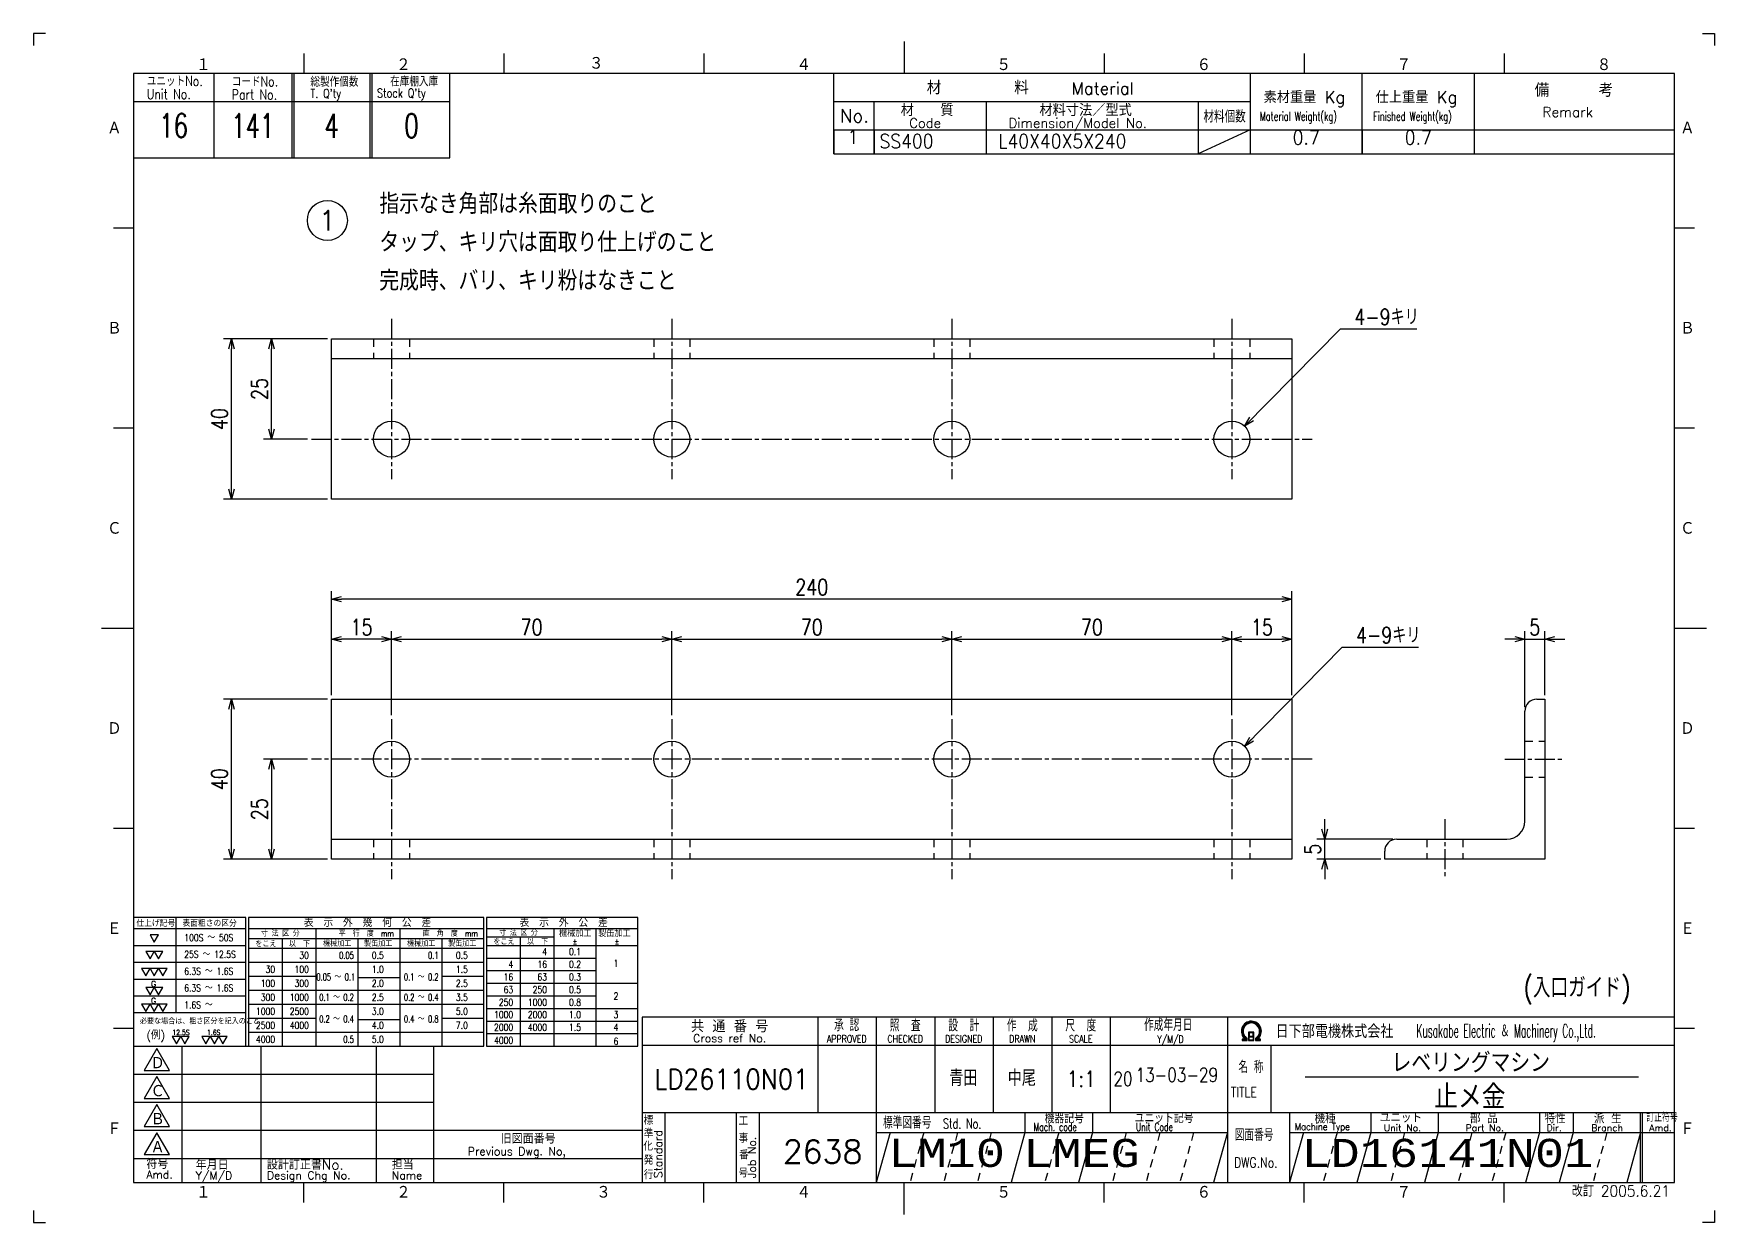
# Model space of a CAD drawing. Extents: x 0 to 420, y 0 to 297.
import ezdxf
from ezdxf.enums import TextEntityAlignment as Align

# ---------------------------------------------------------------- set-up
doc = ezdxf.new("R2010")
doc.units = 0
for name, pattern in [('GEN3A', [3.5, 2, -1.5]), ('GEN7A', [7.5, 5, -0.75, 1, -0.75]), ('HIDDEN2', [3.5, 2, -1.5])]:
    doc.linetypes.add(name, pattern=pattern)
doc.layers.get('0').update_dxf_attribs({"linetype": 'CONTINUOUS'})
doc.layers.get('DEFPOINTS').update_dxf_attribs({"linetype": 'CONTINUOUS'})
for name, color, linetype in [('2', 5, 'CONTINUOUS'), ('4', 3, 'CONTINUOUS'), ('5', 3, 'CONTINUOUS'), ('6', 52, 'CONTINUOUS'), ('7A', 4, 'GEN7A'), ('9', 3, 'HIDDEN2'), ('RAHM2', 1, 'CONTINUOUS'), ('RAHM3', 52, 'CONTINUOUS')]:
    doc.layers.add(name, color=color, linetype=linetype)
doc.styles.add('DIMENSION', font='monotxt.shx', dxfattribs={"bigfont": 'bigfont.shx'})
doc.styles.get("Standard").update_dxf_attribs({"font": 'romans.shx', "width": 0.8, "bigfont": 'extfont.shx'})
doc.dimstyles.new('GEN-ISO', dxfattribs={"dimtxt": 4, "dimasz": 2.5, "dimexe": 2, "dimexo": 1, "dimgap": 1, "dimtad": 3, "dimdec": 3, "dimrnd": 0.001, "dimdsep": 46, "dimtxsty": 'Standard', "dimblk": 'OPEN30', "dimcen": 0, "dimclrt": 52, "dimadec": 0, "dimazin": 0, "dimtp": 0.1, "dimtm": 0.1, "dimtfac": 0.6, "dimtdec": 3, "dimtmove": 0, "dimatfit": 3, "dimldrblk": 'OPEN30', "dimfxl": 1, "dimarcsym": 0})

# ---------------------------------------------------------------- blocks, each defined once
blk = doc.blocks.new('1A3ﾌﾞﾋﾝ')
at = {"layer": 'RAHM2', "color": 5, "linetype": 'Continuous'}
for p, q in [((3, 297), (0, 297)), ((0, 297), (0, 294)), ((217.5, 295), (217.5, 287)), ((417, 297), (420, 297)), ((420, 297), (420, 294)), ((67.5, 292), (67.5, 287)), ((117.5, 292), (117.5, 287)), ((167.5, 292), (167.5, 287)), ((267.5, 292), (267.5, 287)), ((317.5, 292), (317.5, 287)), ((367.5, 292), (367.5, 287)), ((410, 287), (25, 287)), ((25, 287), (25, 10)), ((104, 266), (104, 287)), ((410, 10), (410, 287)), ((25, 266), (64.5, 266)), ((64.5, 266), (104, 266)), ((20, 248.5), (25, 248.5)), ((410, 248.5), (415, 248.5)), ((20, 198.5), (25, 198.5)), ((410, 198.5), (415, 198.5)), ((17, 148.5), (25, 148.5)), ((410, 148.5), (418, 148.5)), ((20, 98.5), (25, 98.5)), ((410, 98.5), (415, 98.5)), ((20, 48.5), (25, 48.5)), ((410, 48.5), (415, 48.5)), ((25, 10), (410, 10)), ((67.5, 5), (67.5, 10)), ((117.5, 5), (117.5, 10)), ((217.5, 2), (217.5, 10)), ((267.5, 5), (267.5, 10)), ((317.5, 5), (317.5, 10)), ((367.5, 5), (367.5, 10)), ((0, 3), (0, 0)), ((0, 0), (3, 0)), ((420, 0), (417, 0)), ((420, 3), (420, 0))]:
    blk.add_line(p, q, dxfattribs=at)
at = {"layer": 'RAHM2', "color": 7, "linetype": 'Continuous'}
for p, q in [((45, 287), (45, 266)), ((64.5, 287), (64.5, 266)), ((65, 287), (65, 266)), ((84, 287), (84, 266)), ((84.5, 287), (84.5, 266)), ((200, 267), (200, 287)), ((304, 287), (304, 267)), ((332, 267), (332, 287)), ((360, 287), (360, 267)), ((25, 280), (64.5, 280)), ((64.5, 280), (104, 280)), ((200, 280), (304, 280)), ((210, 267), (210, 280)), ((238, 280), (238, 267)), ((291, 280), (291, 267)), ((200, 273), (410, 273)), ((304, 273), (291, 267)), ((200, 267), (410, 267)), ((195.93, 51.26), (195.93, 27.42)), ((210.55, 51.26), (210.55, 10)), ((225.18, 51.26), (225.18, 27.42)), ((239.8, 51.26), (239.8, 27.42)), ((254.43, 51.26), (254.43, 27.42)), ((269.05, 51.26), (269.05, 27.42)), ((298.3, 51.26), (298.3, 10)), ((25, 44), (100, 44)), ((37, 44), (37, 10)), ((56.8, 44), (56.8, 10)), ((85.6, 44), (85.6, 10)), ((100, 10), (100, 44)), ((152.05, 44.26), (410, 44.26)), ((269.05, 44.26), (269.05, 27.42)), ((298.3, 44.26), (298.3, 44.26)), ((309.17, 44.26), (309.17, 27.42)), ((25, 37), (100, 37)), ((25, 30), (100, 30)), ((152.05, 27.42), (410, 27.42)), ((157.77, 27.42), (157.77, 10)), ((175.59, 27.42), (175.59, 10)), ((181.3, 27.42), (181.3, 10)), ((247.73, 27.42), (247.73, 22.42)), ((264.59, 27.42), (264.59, 22.42)), ((313.83, 27.42), (313.83, 10)), ((334.15, 27.42), (334.15, 22.42)), ((351, 27.42), (351, 22.42)), ((376.29, 27.42), (376.29, 22.42)), ((384.72, 27.42), (384.72, 22.42)), ((401.57, 10), (401.57, 27.42)), ((402.07, 10), (402.07, 27.42)), ((25, 23), (100, 23)), ((100, 23), (152.05, 23)), ((210.55, 22.42), (298.3, 22.42)), ((313.83, 22.42), (410, 22.42)), ((25, 16), (100, 16)), ((100, 16), (152.05, 16)), ((167.5, 5), (167.5, 10))]:
    blk.add_line(p, q, dxfattribs=at)
at = {"layer": 'RAHM2', "color": 3, "linetype": 'Continuous'}
for p, q in [((317.73, 36.35), (401.03, 36.35)), ((214.02, 22.42), (210.55, 10)), ((247.73, 22.42), (244.26, 10)), ((264.59, 22.42), (261.12, 10)), ((298.3, 22.42), (294.83, 10)), ((334.15, 22.42), (330.68, 10)), ((351, 22.42), (347.54, 10)), ((376.29, 22.42), (372.82, 10)), ((384.72, 22.42), (381.25, 10))]:
    blk.add_line(p, q, dxfattribs=at)
at = {"layer": 'RAHM2', "color": 3, "linetype": 'GEN3A'}
for p, q in [((222.44, 22.42), (218.98, 10)), ((230.87, 22.42), (227.41, 10)), ((239.3, 22.42), (235.84, 10)), ((256.16, 22.42), (252.69, 10)), ((273.01, 22.42), (269.55, 10)), ((281.44, 22.42), (277.98, 10)), ((289.87, 22.42), (286.41, 10)), ((325.72, 22.42), (322.25, 10)), ((342.57, 22.42), (339.11, 10)), ((359.43, 22.42), (355.97, 10)), ((367.86, 22.42), (364.39, 10)), ((393.14, 22.42), (389.68, 10))]:
    blk.add_line(p, q, dxfattribs=at)
at = {"layer": 'RAHM2', "color": 5, "linetype": 'Continuous'}
blk.add_lwpolyline([(410, 51.26), (152.05, 51.26), (152.05, 10)], dxfattribs=at)
at = {"layer": 'RAHM2', "color": 7, "linetype": 'Continuous'}
for points in [[(303.62, 47.51), (303.62, 45.4), (304.92, 45.4), (304.92, 47.51), (303.62, 47.51)], [(303.77, 47.36), (303.77, 46.53), (304.77, 46.53), (304.77, 47.36), (303.77, 47.36)], [(304.77, 46.38), (304.77, 45.55), (303.77, 45.55), (303.77, 46.38), (304.77, 46.38)], [(302.02, 45.4), (303.22, 45.4), (303.22, 46.01)], [(302.02, 45.58), (302.97, 45.58), (302.97, 45.91)], [(302.72, 45.82), (302.72, 45.75), (302.02, 45.75), (302.02, 45.4)], [(305.32, 45.98), (305.32, 45.4), (306.58, 45.4), (306.58, 45.75), (305.85, 45.75), (305.85, 45.8)], [(305.57, 45.87), (305.57, 45.58), (306.58, 45.58)]]:
    blk.add_lwpolyline(points, dxfattribs=at)
for points in [[(30.79, 43.41), (27.65, 37.97), (33.92, 37.97)], [(30.79, 36.41), (27.65, 30.97), (33.92, 30.97)], [(30.79, 29.41), (27.65, 23.97), (33.92, 23.97)], [(30.79, 22.41), (27.65, 16.97), (33.92, 16.97)]]:
    blk.add_lwpolyline(points, close=True, dxfattribs=at)
at = {"layer": 'RAHM2', "color": 3, "linetype": 'Continuous'}
for points in [[(317.29, 22.42), (313.83, 10)], [(401.57, 22.42), (401.57, 22.42), (398.11, 10)]]:
    blk.add_lwpolyline(points, dxfattribs=at)
at = {"layer": 'RAHM2', "color": 7, "linetype": 'Continuous'}
for radius, start, end in [(2.5, 308.2706, 230.8952), (2.28, 303.9949, 234.4013), (2.06, 299.8294, 238.4756)]:
    blk.add_arc((304.3, 47.76), radius, start, end, dxfattribs=at)
at = {"layer": '4', "width": 0.9}
blk.add_text('改訂 2005.6.21', height=2.8, dxfattribs=at).set_placement((408.91, 6.44), align=Align.RIGHT)
at = {"layer": 'RAHM2', "color": 5, "linetype": 'Continuous'}
for s, p in [('１', (40.6, 287.58)), ('２', (90.6, 287.58)), ('４', (190.6, 287.58)), ('５', (240.6, 287.58)), ('６', (290.6, 287.58)), ('７', (340.6, 287.58)), ('８', (390.6, 287.58)), ('Ａ', (18.36, 271.74)), ('Ａ', (411.44, 271.74)), ('Ｂ', (18.36, 221.74)), ('Ｂ', (411.44, 221.74)), ('Ｃ', (18.36, 171.74)), ('Ｃ', (411.44, 171.74)), ('Ｄ', (18.36, 121.74)), ('Ｄ', (411.44, 121.74)), ('Ｅ', (18.36, 71.74)), ('Ｅ', (411.44, 71.74)), ('Ｆ', (18.36, 21.74)), ('Ｆ', (411.44, 21.74)), ('１', (40.6, 5.87)), ('２', (90.6, 5.87)), ('３', (140.6, 5.87)), ('４', (190.6, 5.87)), ('５', (240.6, 5.87)), ('６', (290.6, 5.87)), ('７', (340.6, 5.87))]:
    blk.add_text(s, height=3.31, dxfattribs=at).set_placement(p)
blk.add_text('３', height=3.31, dxfattribs=at).set_placement((140.6, 289.58), align=Align.MIDDLE)
at = {"layer": 'RAHM2', "color": 7, "linetype": 'Continuous'}
for s, height, width, p in [('ユニットNo.', 2.5, 0.8, (28.29, 283.92)), ('コードNo.', 2.5, 0.8, (49.52, 283.81)), ('総製作個数', 2.5, 0.8, (69.17, 283.72)), ('在庫棚入庫', 2.5, 0.8, (89.08, 283.82)), ('Unit No.', 2.5, 0.8, (28.29, 280.64)), ('Part No.', 2.5, 0.8, (49.52, 280.53)), ("T. Q'ty", 2.2, 0.8, (69.17, 280.96)), ("Stock Q'ty", 2.2, 0.8, (85.8, 281.06)), ('材料個数', 3, 0.8, (292.32, 274.79)), ('Material Weight(kg)', 2.2, 0.68, (306.37, 275.25)), ('Finished Weight(kg)', 2.2, 0.68, (334.74, 275.25)), ('作成年月日', 3, 0.7, (277.49, 47.82)), ('Y/M/D', 1.8, 0.8, (280.79, 44.87)), ('Kusakabe Electric ＆ Machinery Co.,Ltd.', 3.3108, 0.5, (345.56, 46.19)), ('名 称', 3, 0.7, (301.06, 37.33)), ('20', 3.5, 0.8, (269.81, 34.08)), ('TITLE', 2.5, 0.8, (299.18, 31.25)), ('標準図番号', 3, 0.7, (212.26, 23.44)), ('Std. No.', 2.5, 0.7, (227.23, 23.44)), ('機器記号', 2.5, 0.7, (252.65, 24.77)), ('ユニット記号', 2.5, 0.7, (275.14, 24.85)), ('訂正符号', 2, 0.7, (403.01, 25.16)), ('Mach. code', 2, 0.7, (249.86, 22.83)), ('Unit Code', 2, 0.7, (275.45, 22.83)), ('図面番号', 3, 0.7, (300.15, 20.37)), ('Machine Type', 1.7, 0.9, (315.15, 23.05))]:
    blk.add_text(s, height=height, dxfattribs=dict(at, width=width)).set_placement(p)
for s, height, p in [('材\u3000\u3000\u3000\u3000\u3000料', 3.311, (223.18, 281.82)), ('Material', 3, (259.34, 281.82)), ('素材重量 Kg', 3, (307.35, 279.63)), ('仕上重量 Kg', 3, (335.35, 279.63)), ('備     考', 3.311, (375.08, 281.21)), ('No.', 3.311, (201.5, 274.82)), ('材\u3000\u3000質', 3, (216.68, 276.39)), ('材料寸法／型式', 3, (251.33, 276.39)), ('Remark', 2.5, (377.03, 276.16)), ('Code', 2.4, (218.82, 273.45)), ('Dimension/Model No.', 2.4, (243.65, 273.45)), ('Ｄ', 3.2, (29.23, 38.2)), ('Ｃ', 3.2, (29.23, 31.2)), ('Ｂ', 3.2, (29.23, 24.2)), ('標', 2, (152.44, 24.43)), ('工', 2, (176.15, 24.24)), ('機種', 2.4, (320.08, 24.76)), ('ユニット', 2.4, (336.39, 24.96)), ('部 品', 2.4, (358.93, 24.79)), ('特性', 2.4, (377.55, 24.78)), ('派 生', 2.4, (389.89, 24.72)), ('旧図面番号', 2.5, (116.71, 19.69)), ('準', 2, (152.47, 21.11)), ('事', 2, (176.17, 19.92)), ('Unit No.', 1.7, (337.39, 22.76)), ('Part No.', 1.7, (357.81, 22.76)), ('Dir.', 1.7, (378.09, 22.76)), ('Branch', 1.7, (389.24, 22.76)), ('Amd.', 1.7, (403.74, 22.76)), ('Ａ', 3.2, (29.23, 17.2)), ('Previous Dwg. No,', 2, (108.5, 16.75)), ('化', 2, (152.37, 17.95)), ('番', 2, (176.31, 15.76)), ('Amd.', 2, (28.17, 10.93)), ('符号', 2.5, (28.17, 13.37)), ('Y/M/D', 2, (40.49, 10.7)), ('年月日', 2.5, (40.49, 13.14)), ('設計訂正書No.', 2.5, (58.29, 13.18)), ('Design Chg No.', 2, (58.29, 10.75)), ('担当', 2.5, (89.5, 13.18)), ('Name', 2, (89.5, 10.75)), ('行', 2, (152.46, 10.82)), ('発', 2, (152.46, 14.47)), ('号', 2, (176.11, 11.28))]:
    blk.add_text(s, height=height, dxfattribs=at).set_placement(p)
for s, height, p in [('共 通 番 号', 3, (173.93, 49.14)), ('Cross ref No.', 2, (173.93, 46.01))]:
    blk.add_text(s, height=height, dxfattribs=at).set_placement(p, align=Align.MIDDLE)
for s, height, width, p in [('承 認', 3, 0.7, (203.18, 49.35)), ('照  査', 3, 0.7, (217.8, 49.35)), ('設  計', 3, 0.7, (232.43, 49.35)), ('作  成', 3, 0.7, (247.05, 49.35)), ('尺  度', 3, 0.7, (261.67, 49.35)), ('APPROVED', 1.8, 0.8, (203.18, 45.85)), ('CHECKED', 1.8, 0.8, (217.8, 45.85)), ('DESIGNED', 1.8, 0.8, (232.43, 45.85)), ('DRAWN', 1.8, 0.8, (247.05, 45.85)), ('SCALE', 1.8, 0.8, (261.67, 45.85)), ('DWG.No.', 2.5, 0.8, (305.41, 14.96))]:
    blk.add_text(s, height=height, dxfattribs=dict(at, width=width)).set_placement(p, align=Align.MIDDLE)
at = {"layer": 'RAHM2', "color": 7, "linetype": 'Continuous', "width": 0.844147}
blk.add_text('日下部電機株式会社', height=3.311, dxfattribs=at).set_placement((310.35, 46.06), (339.79, 46.06), align=Align.FIT)
at = {"layer": 'RAHM2', "color": 7, "linetype": 'Continuous'}
for s, p in [('Standard', (157.07, 11.05)), ('Job No.', (180.5, 11.05))]:
    blk.add_text(s, height=2, rotation=90, dxfattribs=at).set_placement(p)
at = {"layer": 'RAHM2', "color": 5, "linetype": 'Continuous', "width": 0.7}
for tag, p in [('HEADER3', (35, 274.01)), ('HEADER4', (54.75, 274)), ('HEADER15', (74.49, 274)), ('HEADER16', (94.43, 274))]:
    blk.add_attdef(tag, text='', height=6, dxfattribs=at).set_placement(p, align=Align.MIDDLE)
at = {"layer": 'RAHM2', "color": 7, "linetype": 'Continuous'}
blk.add_attdef('HEADER5', text='', height=2.5, dxfattribs=at).set_placement((63.69, 267.1), align=Align.BOTTOM_RIGHT)
for tag, height, width, p in [('HEADER1', 5, 0.9, (359.12, 40.15)), ('HEADER25', 3.2, 0.63, (46.91, 40.38)), ('HEADER23', 3.33, 0.8, (71.4, 40.2)), ('HEADER24', 3.5, 0.8, (92.57, 40.22)), ('HEADER7', 5, 0.8, (174.38, 35.8)), ('GEN-TITLE-SCA', 4, 0.85, (261.79, 35.85)), ('HEADER22', 3.2, 0.63, (46.91, 33.38)), ('HEADER20', 3.33, 0.8, (71.4, 33.2)), ('HEADER21', 3.5, 0.8, (92.57, 33.22)), ('HEADER2', 6, 0.9, (358.89, 31.68)), ('HEADER19', 3.2, 0.63, (46.91, 26.38)), ('HEADER17', 3.33, 0.8, (71.4, 26.2)), ('HEADER18', 3.5, 0.8, (92.57, 26.22)), ('HEADER11', 3.2, 0.63, (46.91, 19.38)), ('HEADER9', 3.33, 0.8, (71.4, 19.2)), ('HEADER10', 3.5, 0.8, (92.57, 19.22)), ('HEADER14', 3.31, 0.8, (126.54, 12.82))]:
    blk.add_attdef(tag, text='', height=height, dxfattribs=dict(at, width=width)).set_placement(p, align=Align.MIDDLE)
for tag, p in [('HEADER27', (232.45, 36.09)), ('HEADER26', (247.07, 36.09))]:
    blk.add_attdef(tag, text='', height=4, dxfattribs=at).set_placement(p, align=Align.MIDDLE)
at = {"layer": 'RAHM2', "color": 7, "linetype": 'Continuous', "width": 0.8}
blk.add_attdef('GEN-TITLE-DAT', text='', height=3.5, dxfattribs=at).set_placement((275.35, 34.1), align=Align.BOTTOM_LEFT)
at = {"layer": 'RAHM2', "color": 5, "linetype": 'Continuous'}
blk.add_attdef('HEADER6', text='', height=5.8, dxfattribs=at).set_placement((207.09, 13.03), align=Align.BOTTOM_RIGHT)
at = {"layer": 'RAHM2', "color": 5, "linetype": 'Continuous', "style": 'DIMENSION', "width": 1.2}
for tag, p in [('HEADER13', (213.56, 11.75)), ('HEADER12', (247.26, 11.72)), ('GEN-TITLE-DWG', (316.79, 11.74))]:
    blk.add_attdef(tag, text='', height=7.02, dxfattribs=at).set_placement(p, align=Align.BOTTOM_LEFT)
at = {"layer": 'RAHM2', "color": 5, "linetype": 'Continuous', "style": 'DIMENSION'}
blk.add_attdef('HEADER8', text='', height=7.02, dxfattribs=at).set_placement((408.58, 11.71), align=Align.BOTTOM_RIGHT)
blk = doc.blocks.new('_Open30')
at = {"color": 0, "linetype": 'ByBlock', "lineweight": -2}
for p, q in [((-1, 0.27), (0, 0)), ((0, 0), (-1, -0.27)), ((0, 0), (-1, 0))]:
    blk.add_line(p, q, dxfattribs=at)
blk = doc.blocks.new('*D4')
at = {"layer": '5', "color": 0, "lineweight": -2, "transparency": 16777216}
for p, q in [((73.45, 220.71), (47.45, 220.71)), ((49.45, 183.21), (49.45, 218.21)), ((73.45, 180.71), (47.45, 180.71))]:
    blk.add_line(p, q, dxfattribs=at)
at = {"layer": 'DEFPOINTS', "color": 0, "transparency": 16777216}
for p in [(49.45, 220.71), (74.45, 220.71), (74.45, 180.71)]:
    blk.add_point(p, dxfattribs=at)
at = {"layer": '5', "color": 0, "lineweight": -2, "transparency": 16777216, "xscale": 2.5, "yscale": 2.5, "zscale": 2.5}
for p, rotation in [((49.45, 220.71), 90), ((49.45, 180.71), 270)]:
    blk.add_blockref('_Open30', p, dxfattribs=dict(at, rotation=rotation))
at = {"layer": '5', "color": 52, "transparency": 16777216, "insert": (46.45, 200.71), "char_height": 4, "attachment_point": 5, "rotation": 90}
blk.add_mtext('40', dxfattribs=at)
blk = doc.blocks.new('*D5')
at = {"layer": '5', "color": 0, "lineweight": -2, "transparency": 16777216}
for p, q in [((73.45, 130.72), (47.45, 130.72)), ((49.45, 93.22), (49.45, 128.22)), ((73.45, 90.72), (47.45, 90.72))]:
    blk.add_line(p, q, dxfattribs=at)
at = {"layer": 'DEFPOINTS', "color": 0, "transparency": 16777216}
for p in [(49.45, 130.72), (74.45, 130.72), (74.45, 90.72)]:
    blk.add_point(p, dxfattribs=at)
at = {"layer": '5', "color": 0, "lineweight": -2, "transparency": 16777216, "xscale": 2.5, "yscale": 2.5, "zscale": 2.5}
for p, rotation in [((49.45, 130.72), 90), ((49.45, 90.72), 270)]:
    blk.add_blockref('_Open30', p, dxfattribs=dict(at, rotation=rotation))
at = {"layer": '5', "color": 52, "transparency": 16777216, "insert": (46.45, 110.72), "char_height": 4, "attachment_point": 5, "rotation": 90}
blk.add_mtext('40', dxfattribs=at)
blk = doc.blocks.new('*D6')
at = {"layer": '5', "color": 0, "lineweight": -2, "transparency": 16777216}
for p, q in [((73.45, 220.71), (57.45, 220.71)), ((59.45, 198.21), (59.45, 218.21)), ((68.45, 195.71), (57.45, 195.71))]:
    blk.add_line(p, q, dxfattribs=at)
at = {"layer": 'DEFPOINTS', "color": 0, "transparency": 16777216}
for p in [(59.45, 220.71), (74.45, 220.71), (69.45, 195.71)]:
    blk.add_point(p, dxfattribs=at)
at = {"layer": '5', "color": 0, "lineweight": -2, "transparency": 16777216, "xscale": 2.5, "yscale": 2.5, "zscale": 2.5}
for p, rotation in [((59.45, 220.71), 90), ((59.45, 195.71), 270)]:
    blk.add_blockref('_Open30', p, dxfattribs=dict(at, rotation=rotation))
at = {"layer": '5', "color": 52, "transparency": 16777216, "insert": (56.45, 208.21), "char_height": 4, "attachment_point": 5, "rotation": 90}
blk.add_mtext('25', dxfattribs=at)
blk = doc.blocks.new('*D7')
at = {"layer": '5', "color": 0, "lineweight": -2, "transparency": 16777216}
for p, q in [((68.45, 115.72), (57.45, 115.72)), ((59.45, 113.22), (59.45, 93.22)), ((73.45, 90.72), (57.45, 90.72))]:
    blk.add_line(p, q, dxfattribs=at)
at = {"layer": 'DEFPOINTS', "color": 0, "transparency": 16777216}
for p in [(69.45, 115.72), (59.45, 90.72), (74.45, 90.72)]:
    blk.add_point(p, dxfattribs=at)
at = {"layer": '5', "color": 0, "lineweight": -2, "transparency": 16777216, "xscale": 2.5, "yscale": 2.5, "zscale": 2.5}
for p, rotation in [((59.45, 115.72), 90), ((59.45, 90.72), 270)]:
    blk.add_blockref('_Open30', p, dxfattribs=dict(at, rotation=rotation))
at = {"layer": '5', "color": 52, "transparency": 16777216, "insert": (56.45, 103.22), "char_height": 4, "attachment_point": 5, "rotation": 90}
blk.add_mtext('25', dxfattribs=at)
blk = doc.blocks.new('*D8')
at = {"layer": '5', "color": 0, "lineweight": -2, "transparency": 16777216}
for p, q in [((74.45, 131.72), (74.45, 147.72)), ((89.45, 126.72), (89.45, 147.72)), ((86.95, 145.72), (76.95, 145.72))]:
    blk.add_line(p, q, dxfattribs=at)
at = {"layer": 'DEFPOINTS', "color": 0, "transparency": 16777216}
for p in [(74.45, 145.72), (74.45, 130.72), (89.45, 125.72)]:
    blk.add_point(p, dxfattribs=at)
at = {"layer": '5', "color": 0, "lineweight": -2, "transparency": 16777216, "xscale": 2.5, "yscale": 2.5, "zscale": 2.5, "rotation": 180}
blk.add_blockref('_Open30', (74.45, 145.72), dxfattribs=at)
at = {"layer": '5', "color": 0, "lineweight": -2, "transparency": 16777216, "xscale": 2.5, "yscale": 2.5, "zscale": 2.5}
blk.add_blockref('_Open30', (89.45, 145.72), dxfattribs=at)
at = {"layer": '5', "color": 52, "transparency": 16777216, "insert": (81.95, 148.72), "char_height": 4, "attachment_point": 5}
blk.add_mtext('15', dxfattribs=at)
blk = doc.blocks.new('*D9')
at = {"layer": '5', "color": 0, "lineweight": -2, "transparency": 16777216}
for p, q in [((89.45, 126.72), (89.45, 147.72)), ((159.45, 126.72), (159.45, 147.72)), ((91.95, 145.72), (156.95, 145.72))]:
    blk.add_line(p, q, dxfattribs=at)
at = {"layer": 'DEFPOINTS', "color": 0, "transparency": 16777216}
for p in [(159.45, 145.72), (89.45, 125.72), (159.45, 125.72)]:
    blk.add_point(p, dxfattribs=at)
at = {"layer": '5', "color": 0, "lineweight": -2, "transparency": 16777216, "xscale": 2.5, "yscale": 2.5, "zscale": 2.5, "rotation": 180}
blk.add_blockref('_Open30', (89.45, 145.72), dxfattribs=at)
at = {"layer": '5', "color": 0, "lineweight": -2, "transparency": 16777216, "xscale": 2.5, "yscale": 2.5, "zscale": 2.5}
blk.add_blockref('_Open30', (159.45, 145.72), dxfattribs=at)
at = {"layer": '5', "color": 52, "transparency": 16777216, "insert": (124.45, 148.72), "char_height": 4, "attachment_point": 5}
blk.add_mtext('70', dxfattribs=at)
blk = doc.blocks.new('*D10')
at = {"layer": '5', "color": 0, "lineweight": -2, "transparency": 16777216}
for p, q in [((159.45, 126.72), (159.45, 147.72)), ((229.45, 126.72), (229.45, 147.72)), ((161.95, 145.72), (226.95, 145.72))]:
    blk.add_line(p, q, dxfattribs=at)
at = {"layer": 'DEFPOINTS', "color": 0, "transparency": 16777216}
for p in [(229.45, 145.72), (159.45, 125.72), (229.45, 125.72)]:
    blk.add_point(p, dxfattribs=at)
at = {"layer": '5', "color": 0, "lineweight": -2, "transparency": 16777216, "xscale": 2.5, "yscale": 2.5, "zscale": 2.5, "rotation": 180}
blk.add_blockref('_Open30', (159.45, 145.72), dxfattribs=at)
at = {"layer": '5', "color": 0, "lineweight": -2, "transparency": 16777216, "xscale": 2.5, "yscale": 2.5, "zscale": 2.5}
blk.add_blockref('_Open30', (229.45, 145.72), dxfattribs=at)
at = {"layer": '5', "color": 52, "transparency": 16777216, "insert": (194.45, 148.72), "char_height": 4, "attachment_point": 5}
blk.add_mtext('70', dxfattribs=at)
blk = doc.blocks.new('*D11')
at = {"layer": '5', "color": 0, "lineweight": -2, "transparency": 16777216}
for p, q in [((229.45, 126.72), (229.45, 147.72)), ((299.45, 126.72), (299.45, 147.72)), ((231.95, 145.72), (296.95, 145.72))]:
    blk.add_line(p, q, dxfattribs=at)
at = {"layer": 'DEFPOINTS', "color": 0, "transparency": 16777216}
for p in [(299.45, 145.72), (229.45, 125.72), (299.45, 125.72)]:
    blk.add_point(p, dxfattribs=at)
at = {"layer": '5', "color": 0, "lineweight": -2, "transparency": 16777216, "xscale": 2.5, "yscale": 2.5, "zscale": 2.5, "rotation": 180}
blk.add_blockref('_Open30', (229.45, 145.72), dxfattribs=at)
at = {"layer": '5', "color": 0, "lineweight": -2, "transparency": 16777216, "xscale": 2.5, "yscale": 2.5, "zscale": 2.5}
blk.add_blockref('_Open30', (299.45, 145.72), dxfattribs=at)
at = {"layer": '5', "color": 52, "transparency": 16777216, "insert": (264.45, 148.72), "char_height": 4, "attachment_point": 5}
blk.add_mtext('70', dxfattribs=at)
blk = doc.blocks.new('*D12')
at = {"layer": '5', "color": 0, "lineweight": -2, "transparency": 16777216}
for p, q in [((299.45, 126.72), (299.45, 147.72)), ((314.45, 131.72), (314.45, 147.72)), ((301.95, 145.72), (311.95, 145.72))]:
    blk.add_line(p, q, dxfattribs=at)
at = {"layer": 'DEFPOINTS', "color": 0, "transparency": 16777216}
for p in [(314.45, 145.72), (314.45, 130.72), (299.45, 125.72)]:
    blk.add_point(p, dxfattribs=at)
at = {"layer": '5', "color": 0, "lineweight": -2, "transparency": 16777216, "xscale": 2.5, "yscale": 2.5, "zscale": 2.5, "rotation": 180}
blk.add_blockref('_Open30', (299.45, 145.72), dxfattribs=at)
at = {"layer": '5', "color": 0, "lineweight": -2, "transparency": 16777216, "xscale": 2.5, "yscale": 2.5, "zscale": 2.5}
blk.add_blockref('_Open30', (314.45, 145.72), dxfattribs=at)
at = {"layer": '5', "color": 52, "transparency": 16777216, "insert": (306.95, 148.72), "char_height": 4, "attachment_point": 5}
blk.add_mtext('15', dxfattribs=at)
blk = doc.blocks.new('*D13')
at = {"layer": '5', "color": 0, "lineweight": -2, "transparency": 16777216}
for p, q in [((74.45, 131.72), (74.45, 157.72)), ((311.95, 155.72), (76.95, 155.72)), ((314.45, 131.72), (314.45, 157.72))]:
    blk.add_line(p, q, dxfattribs=at)
at = {"layer": 'DEFPOINTS', "color": 0, "transparency": 16777216}
for p in [(74.45, 155.72), (74.45, 130.72), (314.45, 130.72)]:
    blk.add_point(p, dxfattribs=at)
at = {"layer": '5', "color": 0, "lineweight": -2, "transparency": 16777216, "xscale": 2.5, "yscale": 2.5, "zscale": 2.5, "rotation": 180}
blk.add_blockref('_Open30', (74.45, 155.72), dxfattribs=at)
at = {"layer": '5', "color": 0, "lineweight": -2, "transparency": 16777216, "xscale": 2.5, "yscale": 2.5, "zscale": 2.5}
blk.add_blockref('_Open30', (314.45, 155.72), dxfattribs=at)
at = {"layer": '5', "color": 52, "transparency": 16777216, "insert": (194.45, 158.72), "char_height": 4, "attachment_point": 5}
blk.add_mtext('240', dxfattribs=at)
blk = doc.blocks.new('*D14')
at = {"layer": '5', "color": 0, "lineweight": -2, "transparency": 16777216}
for p, q in [((372.62, 128.72), (372.62, 147.72)), ((377.62, 131.72), (377.62, 147.72)), ((370.12, 145.72), (367.62, 145.72)), ((372.62, 145.72), (377.62, 145.72)), ((380.12, 145.72), (382.62, 145.72))]:
    blk.add_line(p, q, dxfattribs=at)
at = {"layer": 'DEFPOINTS', "color": 0, "transparency": 16777216}
for p in [(377.62, 145.72), (377.62, 130.72), (372.62, 127.72)]:
    blk.add_point(p, dxfattribs=at)
at = {"layer": '5', "color": 0, "lineweight": -2, "transparency": 16777216, "xscale": 2.5, "yscale": 2.5, "zscale": 2.5}
blk.add_blockref('_Open30', (372.62, 145.72), dxfattribs=at)
at = {"layer": '5', "color": 0, "lineweight": -2, "transparency": 16777216, "xscale": 2.5, "yscale": 2.5, "zscale": 2.5, "rotation": 180}
blk.add_blockref('_Open30', (377.62, 145.72), dxfattribs=at)
at = {"layer": '5', "color": 52, "transparency": 16777216, "insert": (375.12, 148.72), "char_height": 4, "attachment_point": 5}
blk.add_mtext('5', dxfattribs=at)
blk = doc.blocks.new('*D15')
at = {"layer": '5', "color": 0, "lineweight": -2, "transparency": 16777216}
for p, q in [((322.62, 98.22), (322.62, 100.72)), ((339.62, 95.72), (320.62, 95.72)), ((322.62, 90.72), (322.62, 95.72)), ((336.62, 90.72), (320.62, 90.72)), ((322.62, 88.22), (322.62, 85.72))]:
    blk.add_line(p, q, dxfattribs=at)
at = {"layer": 'DEFPOINTS', "color": 0, "transparency": 16777216}
for p in [(322.62, 95.72), (340.62, 95.72), (337.62, 90.72)]:
    blk.add_point(p, dxfattribs=at)
at = {"layer": '5', "color": 0, "lineweight": -2, "transparency": 16777216, "xscale": 2.5, "yscale": 2.5, "zscale": 2.5}
for p, rotation in [((322.62, 95.72), 270), ((322.62, 90.72), 90)]:
    blk.add_blockref('_Open30', p, dxfattribs=dict(at, rotation=rotation))
at = {"layer": '5', "color": 52, "transparency": 16777216, "insert": (319.62, 93.22), "char_height": 4, "attachment_point": 5, "rotation": 90}
blk.add_mtext('5', dxfattribs=at)
blk = doc.blocks.new('STDBUHIN')
at = {"color": 7}
for p, q in [((0, 0), (0, -6)), ((10, 0), (10, -6)), ((38, 0), (38, -6)), ((91, 0), (91, -6)), ((104, 0), (104, -6)), ((132, 0), (132, -6)), ((160, 0), (160, -6)), ((0, -6), (210, -6))]:
    blk.add_line(p, q, dxfattribs=at)
at = {"layer": 'RAHM3', "color": 7, "width": 0.9}
for tag, p in [('1GENST', (4.710911, -4.609434)), ('4GENST', (96.434633, -4.658422)), ('5GENST', (118, -4.729)), ('6GENST', (146, -4.729))]:
    blk.add_attdef(tag, text='', height=3.5, dxfattribs=at).set_placement(p, align=Align.BOTTOM_CENTER)
at = {"layer": 'RAHM3', "color": 7}
for tag, p, width in [('2GENST', (11.373533, -4.658422), 0.8), ('3GENST', (41.070972, -4.658422), 0.8), ('7GENST', (162.759538, -4.671383), 0.9)]:
    blk.add_attdef(tag, p, '', height=3.5, dxfattribs=dict(at, width=width))
blk = doc.blocks.new('GENBALLOON1')
blk.add_circle((0, 0), 5)
at = {"flags": 1}
blk.add_attdef('GEN_PARENT', text='', height=2.5, dxfattribs=at).set_placement((0, 0), align=Align.MIDDLE)
blk.add_attdef('REF_NO', text='', height=3.5).set_placement((0, 0), align=Align.MIDDLE)
at = {"color": 7, "flags": 1}
for tag, p in [('5GENINF', (6.43, 0.96)), ('6GENINF', (6.43, 0.63)), ('7GENINF', (6.43, 0.3)), ('8GENINF', (6.43, -0.04)), ('9GENINF', (6.43, -0.37)), ('3GENINF', (6.43, -2.34)), ('4GENINF', (6.43, -2.67)), ('10GENINF', (6.43, -0.7)), ('11GENINF', (6.43, -1)), ('12GENINF', (6.43, -1.34)), ('13GENINF', (6.43, -1.67)), ('14GENINF', (6.43, -2)), ('15GENINF', (6.43, -3)), ('16GENINF', (6.43, -3.34)), ('17GENINF', (6.43, -3.7)), ('18GENINF', (6.43, -4.04)), ('19GENINF', (6.43, -4.37)), ('20GENINF', (6.43, -4.7)), ('21GENINF', (6.43, -5.04)), ('22GENINF', (6.43, -5.37))]:
    blk.add_attdef(tag, p, '', height=0.2, dxfattribs=at)
blk = doc.blocks.new('A$C32442AE9')
for p, q in [((0, 29.4), (28, 29.4)), ((10.5, 32.2), (10.5, 8.4)), ((28.7, 29.4), (87.5, 29.4)), ((28.7, 26.95), (87.5, 26.95)), ((37.1, 26.95), (37.1, 0)), ((45.5, 29.4), (45.5, 0)), ((56, 26.95), (56, 0)), ((66.5, 29.4), (66.5, 0)), ((77, 26.95), (77, 0)), ((88.2, 29.4), (126, 29.4)), ((88.2, 27.3), (105, 27.3)), ((96.6, 27.3), (96.6, 0)), ((105, 29.4), (105, 0)), ((115.5, 29.4), (115.5, 0)), ((28.7, 24.5), (87.5, 24.5)), ((88.2, 25.2), (126, 25.2)), ((0, 8.4), (28, 8.4))]:
    blk.add_line(p, q)
for points in [[(5.16, 26.02), (6.22, 27.86), (4.1, 27.86), (5.16, 26.02)], [(4.1, 21.82), (5.16, 23.66), (3.04, 23.66), (4.1, 21.82)], [(6.22, 21.82), (7.28, 23.66), (5.16, 23.66), (6.22, 21.82)], [(3.04, 17.62), (4.1, 19.46), (1.98, 19.46), (3.04, 17.62)], [(5.16, 17.62), (6.22, 19.46), (4.1, 19.46), (5.16, 17.62)], [(7.28, 17.62), (8.35, 19.46), (6.22, 19.46), (7.28, 17.62)], [(4.1, 12.86), (5.16, 14.69), (3.04, 14.69), (4.1, 12.86)], [(6.22, 12.86), (7.28, 14.69), (5.16, 14.69), (6.22, 12.86)], [(3.04, 8.66), (4.1, 10.49), (1.98, 10.49), (3.04, 8.66)], [(5.16, 8.66), (6.22, 10.49), (4.1, 10.49), (5.16, 8.66)], [(7.28, 8.66), (8.35, 10.49), (6.22, 10.49), (7.28, 8.66)], [(10.7, 0.61), (11.76, 2.45), (9.63, 2.45), (10.7, 0.61)], [(12.82, 0.61), (13.88, 2.45), (11.76, 2.45), (12.82, 0.61)], [(18.07, 0.61), (19.13, 2.45), (17.01, 2.45), (18.07, 0.61)], [(20.19, 0.61), (21.26, 2.45), (19.13, 2.45), (20.19, 0.61)], [(22.32, 0.61), (23.38, 2.45), (21.26, 2.45), (22.32, 0.61)]]:
    blk.add_lwpolyline(points, close=True)
at = {"layer": '2'}
for points in [[(0, 0), (28, 0), (28, 32.2), (0, 32.2)], [(28.7, 0), (87.5, 0), (87.5, 32.2), (28.7, 32.2)], [(88.2, 0), (126, 0), (126, 32.2), (88.2, 32.2)]]:
    blk.add_lwpolyline(points, close=True, dxfattribs=at)
at = {"layer": '4'}
for p, q in [((0, 25.2), (28, 25.2)), ((0, 21), (28, 21)), ((88.2, 22.05), (115.5, 22.05)), ((28.7, 21), (87.5, 21)), ((28.7, 17.5), (45.5, 17.5)), ((56, 17.15), (66.5, 17.15)), ((77, 17.5), (87.5, 17.5)), ((88.2, 18.9), (115.5, 18.9)), ((0, 16.8), (28, 16.8)), ((28.7, 14), (87.5, 14)), ((88.2, 15.75), (126, 15.75)), ((0, 12.6), (28, 12.6)), ((28.7, 10.5), (87.5, 10.5)), ((88.2, 12.6), (115.5, 12.6)), ((88.2, 9.45), (126, 9.45)), ((28.7, 7), (45.5, 7)), ((56, 6.65), (66.5, 6.65)), ((77, 7), (87.5, 7)), ((88.2, 6.3), (126, 6.3)), ((28.7, 3.5), (87.5, 3.5)), ((88.2, 3.15), (126, 3.15))]:
    blk.add_line(p, q, dxfattribs=at)
at = {"width": 0.9}
for s, height, p in [('仕上げ記号', 1.54, (5.53, 29.91)), ('表面粗さの区分', 1.54, (18.98, 29.91)), ('をこえ', 1.4, (33.04, 24.85)), ('寸 法 区 分', 1.4, (36.67, 27.45)), ('以\u3000下', 1.4, (41.44, 24.85)), ('機械加工', 1.4, (50.85, 24.93)), ('平\u3000行\u3000度\u3000mm', 1.4, (58.11, 27.45)), ('製缶加工', 1.4, (61.11, 24.93)), ('機械加工', 1.4, (71.85, 24.93)), ('直\u3000角\u3000度\u3000mm', 1.4, (79.11, 27.45)), ('製缶加工', 1.4, (82.11, 24.93)), ('をこえ', 1.4, (92.54, 25.38)), ('寸 法 区 分', 1.4, (96.17, 27.62)), ('以\u3000下', 1.4, (100.94, 25.38)), ('機械加工', 1.61, (110.35, 27.35)), ('%%P', 1.4, (110.27, 25.48)), ('製缶加工', 1.61, (120.13, 27.35)), ('%%P', 1.4, (120.77, 25.48))]:
    blk.add_text(s, height=height, dxfattribs=at).set_placement(p, align=Align.CENTER)
for s, p in [('表\u3000示\u3000外\u3000幾\u3000何\u3000公\u3000差', (58.43, 29.86)), ('表\u3000示\u3000外\u3000公\u3000差', (107.45, 29.86))]:
    blk.add_text(s, height=1.96).set_placement(p, align=Align.CENTER)
for s, height, width, p in [('100S ～ 50S', 1.75, 0.8, (12.64, 26.26)), ('25S ～ 12.5S', 1.75, 0.8, (12.64, 22.06)), ('0.1', 1.75, 0.8, (108.79, 22.73)), ('0.2', 1.75, 0.8, (108.79, 19.58)), ('1', 1.75, 0.8, (119.92, 19.81)), ('6.3S ～ 1.6S', 1.75, 0.8, (12.64, 17.86)), ('0.3', 1.75, 0.8, (108.79, 16.43)), ('6.3S ～ 1.6S', 1.75, 0.8, (12.64, 13.66)), ('0.5', 1.75, 0.8, (108.79, 13.28)), ('2', 1.75, 0.8, (119.92, 11.65)), ('1.6S ～ ', 1.75, 0.8, (12.64, 9.46)), ('0.8', 1.75, 0.8, (108.79, 10.13)), ('1.0', 1.75, 0.8, (108.79, 6.98)), ('3', 1.75, 0.8, (119.92, 7.04)), ('必要な場合は、粗さ区分を記入のこと', 1.4, 0.9, (1.56, 5.54)), ('1.5', 1.75, 0.8, (108.79, 3.83)), ('4', 1.75, 0.8, (119.92, 3.89)), ('(例)', 2, 0.9, (3.23, 1.73)), ('12.5S', 1.26, 0.8, (9.67, 2.83)), ('1.6S', 1.26, 0.8, (18.32, 2.83)), ('6', 1.75, 0.8, (119.92, 0.39))]:
    blk.add_text(s, height=height, dxfattribs=dict(width=width)).set_placement(p)
for s, width, p in [('30', 0.8, (43.8, 21.85)), ('0.05', 0.7, (55.02, 21.85)), ('0.5', 0.8, (62.51, 21.85)), ('0.1', 0.7, (76.19, 21.85)), ('0.5', 0.8, (83.51, 21.85)), ('4', 0.8, (94.85, 19.58)), ('16', 0.8, (103.3, 19.58)), ('4', 0.8, (103.3, 22.73)), ('30', 0.8, (35.35, 18.35)), ('100', 0.8, (43.8, 18.35)), ('0.05 ～ 0.1', 0.7, (55.36, 16.42)), ('1.0', 0.8, (62.51, 18.35)), ('0.1 ～ 0.2', 0.7, (76.19, 16.42)), ('1.5', 0.8, (83.51, 18.35)), ('16', 0.8, (94.85, 16.43)), ('63', 0.8, (103.3, 16.43)), ('300', 0.8, (35.35, 11.35)), ('100', 0.8, (35.35, 14.85)), ('1000', 0.8, (43.8, 11.35)), ('300', 0.8, (43.8, 14.85)), ('0.1 ～ 0.2', 0.7, (55.02, 11.35)), ('2.0', 0.8, (62.51, 14.85)), ('2.5', 0.8, (62.51, 11.35)), ('0.2 ～ 0.4', 0.7, (76.19, 11.35)), ('2.5', 0.8, (83.51, 14.85)), ('3.5', 0.8, (83.51, 11.35)), ('63', 0.8, (94.85, 13.28)), ('250', 0.8, (103.3, 13.28)), ('1000', 0.8, (35.35, 7.85)), ('2500', 0.8, (43.8, 7.85)), ('3.0', 0.8, (62.51, 7.85)), ('5.0', 0.8, (83.51, 7.85)), ('1000', 0.8, (94.85, 6.98)), ('250', 0.8, (94.85, 10.13)), ('2000', 0.8, (103.3, 6.98)), ('1000', 0.8, (103.3, 10.13)), ('2500', 0.8, (35.35, 4.35)), ('4000', 0.8, (43.8, 4.35)), ('0.2 ～ 0.4', 0.7, (55.02, 5.93)), ('4.0', 0.8, (62.51, 4.35)), ('0.4 ～ 0.8', 0.7, (76.19, 5.93)), ('7.0', 0.8, (83.51, 4.35)), ('2000', 0.8, (94.85, 3.83)), ('4000', 0.8, (103.3, 3.83)), ('4000', 0.8, (35.35, 0.85)), ('0.5', 0.7, (55.02, 0.85)), ('5.0', 0.8, (62.51, 0.85)), ('4000', 0.8, (94.85, 0.58))]:
    blk.add_text(s, height=1.75, dxfattribs=dict(width=width)).set_placement(p, align=Align.RIGHT)
for p in [(5.6, 14.89), (5.6, 10.69)]:
    blk.add_text('G', height=1.4).set_placement(p, align=Align.RIGHT)

msp = doc.modelspace()

# ---------------------------------------------------------------- linework, layer by layer
at = {"layer": '2'}
for p, q in [((74.4516, 220.7094), (314.4516, 220.7094)), ((74.4516, 180.7094), (74.4516, 220.7094)), ((314.4516, 220.7094), (314.4516, 180.7094)), ((314.4516, 215.7094), (74.4516, 215.7094)), ((314.4516, 180.7094), (74.4516, 180.7094)), ((74.4516, 130.7178), (314.4516, 130.7178)), ((74.4516, 90.7178), (74.4516, 130.7178)), ((314.4516, 130.7178), (314.4516, 90.7178)), ((375.6163, 130.7178), (377.6163, 130.7178)), ((377.6163, 130.7178), (377.6163, 90.7178)), ((372.6163, 100.2178), (372.6163, 127.7178)), ((74.4516, 95.7178), (314.4516, 95.7178)), ((337.6163, 90.7178), (337.6163, 92.7178)), ((340.6163, 95.7178), (368.1163, 95.7178)), ((314.4516, 90.7178), (74.4516, 90.7178)), ((377.6163, 90.7178), (337.6163, 90.7178))]:
    msp.add_line(p, q, dxfattribs=at)
for centre in [(89.4516, 195.7094), (159.4516, 195.7094), (229.4516, 195.7094), (299.4516, 195.7094), (89.4516, 115.7178), (159.4516, 115.7178), (229.4516, 115.7178), (299.4516, 115.7178)]:
    msp.add_circle(centre, 4.5, dxfattribs=at)
for centre, radius, start, end in [((375.6163, 127.7178), 3, 90, 180), ((368.1163, 100.2178), 4.5, 270, 0), ((340.6163, 92.7178), 3, 90, 180)]:
    msp.add_arc(centre, radius, start, end, dxfattribs=at)
at = {"layer": '7A'}
for p, q in [((89.4516, 225.7094), (89.4516, 185.7094)), ((159.4516, 225.7094), (159.4516, 185.7094)), ((229.4516, 225.7094), (229.4516, 185.7094)), ((299.4516, 225.7094), (299.4516, 185.7094)), ((69.4516, 195.7094), (319.4516, 195.7094)), ((89.4516, 125.7178), (89.4516, 85.7178)), ((159.4516, 125.7178), (159.4516, 85.7178)), ((229.4516, 125.7178), (229.4516, 85.7178)), ((299.4516, 125.7178), (299.4516, 85.7178)), ((319.4516, 115.7178), (69.4516, 115.7178)), ((367.6163, 115.7178), (382.6163, 115.7178)), ((352.6163, 100.7178), (352.6163, 85.7178))]:
    msp.add_line(p, q, dxfattribs=at)
at = {"layer": '9'}
for p, q in [((84.9516, 220.7094), (84.9516, 215.7094)), ((93.9516, 220.7094), (93.9516, 215.7094)), ((154.9516, 220.7094), (154.9516, 215.7094)), ((163.9516, 220.7094), (163.9516, 215.7094)), ((224.9516, 220.7094), (224.9516, 215.7094)), ((233.9516, 220.7094), (233.9516, 215.7094)), ((294.9516, 220.7094), (294.9516, 215.7094)), ((303.9516, 220.7094), (303.9516, 215.7094)), ((372.6163, 120.2178), (377.6163, 120.2178)), ((372.6163, 111.2178), (377.6163, 111.2178)), ((84.9516, 95.7178), (84.9516, 90.7178)), ((93.9516, 95.7178), (93.9516, 90.7178)), ((154.9516, 95.7178), (154.9516, 90.7178)), ((163.9516, 95.7178), (163.9516, 90.7178)), ((224.9516, 95.7178), (224.9516, 90.7178)), ((233.9516, 95.7178), (233.9516, 90.7178)), ((294.9516, 95.7178), (294.9516, 90.7178)), ((303.9516, 95.7178), (303.9516, 90.7178)), ((348.1163, 95.7178), (348.1163, 90.7178)), ((357.1163, 95.7178), (357.1163, 90.7178))]:
    msp.add_line(p, q, dxfattribs=at)

# ---------------------------------------------------------------- block references
at = {"layer": '2'}
ref = msp.add_blockref('1A3ﾌﾞﾋﾝ', (0, 0), dxfattribs=at)
ref.add_attrib('GEN-TITLE-DWG', 'LD16141N01', dxfattribs={"layer": 'RAHM2', "color": 5, "linetype": 'Continuous', "height": 7.023, "style": 'DIMENSION', "width": 1.2}).set_placement((316.79, 11.7355), align=Align.BOTTOM_LEFT)
ref.add_attrib('GEN-TITLE-DAT', '13-03-29', dxfattribs={"layer": 'RAHM2', "color": 7, "linetype": 'Continuous', "height": 3.5, "width": 0.8}).set_placement((275.3535, 34.1023), align=Align.BOTTOM_LEFT)
ref.add_attrib('GEN-TITLE-SCA', '1:1', dxfattribs={"layer": 'RAHM2', "color": 7, "linetype": 'Continuous', "height": 4, "width": 0.85}).set_placement((261.7913, 35.8503), align=Align.MIDDLE)
ref.add_attrib('HEADER1', 'レベリングマシン', dxfattribs={"layer": 'RAHM2', "color": 7, "linetype": 'Continuous', "height": 5, "width": 0.9}).set_placement((359.1225, 40.1474), align=Align.MIDDLE)
ref.add_attrib('HEADER2', '止メ金', dxfattribs={"layer": 'RAHM2', "color": 7, "linetype": 'Continuous', "height": 6, "width": 0.9}).set_placement((358.8944, 31.6784), align=Align.MIDDLE)
ref.add_attrib('HEADER3', '16', dxfattribs={"layer": 'RAHM2', "color": 5, "linetype": 'Continuous', "height": 6, "width": 0.7}).set_placement((35.0039, 274.0069), align=Align.MIDDLE)
ref.add_attrib('HEADER4', '141', dxfattribs={"layer": 'RAHM2', "color": 5, "linetype": 'Continuous', "height": 6, "width": 0.7}).set_placement((54.7539, 274), align=Align.MIDDLE)
ref.add_attrib('HEADER6', '2638', dxfattribs={"layer": 'RAHM2', "color": 5, "linetype": 'Continuous', "height": 5.8}).set_placement((207.0884, 13.0258), align=Align.BOTTOM_RIGHT)
ref.add_attrib('HEADER7', 'LD26110N01', dxfattribs={"layer": 'RAHM2', "color": 7, "linetype": 'Continuous', "height": 5, "width": 0.9}).set_placement((174.3767, 35.804), align=Align.MIDDLE)
ref.add_attrib('HEADER12', 'LMEG', dxfattribs={"layer": 'RAHM2', "color": 5, "linetype": 'Continuous', "height": 7.023, "style": 'DIMENSION', "width": 1.2}).set_placement((247.2582, 11.7195), align=Align.BOTTOM_LEFT)
ref.add_attrib('HEADER13', 'LM10', dxfattribs={"layer": 'RAHM2', "color": 5, "linetype": 'Continuous', "height": 7.023, "style": 'DIMENSION', "width": 1.2}).set_placement((213.5558, 11.7452), align=Align.BOTTOM_LEFT)
ref.add_attrib('HEADER15', '4', dxfattribs={"layer": 'RAHM2', "color": 5, "linetype": 'Continuous', "height": 6, "width": 0.7}).set_placement((74.489, 274), align=Align.MIDDLE)
ref.add_attrib('HEADER16', '0', dxfattribs={"layer": 'RAHM2', "color": 5, "linetype": 'Continuous', "height": 6, "width": 0.7}).set_placement((94.4307, 274), align=Align.MIDDLE)
at = {"layer": '5'}
ref = msp.add_blockref('GENBALLOON1', (73.4069, 250.3228), dxfattribs=at)
ref.add_attrib('REF_NO', '1', dxfattribs={"color": 7, "height": 5, "width": 0.9}).set_placement((73.4069, 250.3228), align=Align.MIDDLE_CENTER)
at = {"layer": '6'}
msp.add_blockref('A$C32442AE9', (25, 44), dxfattribs=at)
at = {"layer": 'RAHM2'}
ref = msp.add_blockref('STDBUHIN', (200, 273), dxfattribs=at)
ref.add_attrib('1GENST', '1', dxfattribs={"layer": 'RAHM3', "color": 7, "height": 3.5, "width": 0.9}).set_placement((204.711, 268.3906), align=Align.BOTTOM_CENTER)
ref.add_attrib('2GENST', 'SS400', (211.3736, 268.3416), dxfattribs={"layer": 'RAHM3', "color": 7, "height": 3.5, "width": 0.9})
ref.add_attrib('3GENST', 'L40X40X5X240', (241.071, 268.3416), dxfattribs={"layer": 'RAHM3', "color": 7, "height": 3.5, "width": 0.9})
ref.add_attrib('5GENST', '0.7', dxfattribs={"layer": 'RAHM3', "color": 7, "height": 3.5, "width": 0.9}).set_placement((318, 268.271), align=Align.BOTTOM_CENTER)
ref.add_attrib('6GENST', '0.7', dxfattribs={"layer": 'RAHM3', "color": 7, "height": 3.5, "width": 0.9}).set_placement((346, 268.271), align=Align.BOTTOM_CENTER)

# ---------------------------------------------------------------- texts
at = {"layer": '5', "color": 52, "char_height": 4, "attachment_point": 4}
for s, insert in [('4-9キリ', (330.0411, 226.2215)), ('4-9キリ', (330.4516, 146.7178)), ('青田', (228.8084, 36.043)), ('中尾', (243.4328, 36.043))]:
    msp.add_mtext(s, dxfattribs=dict(at, insert=insert))
at = {"layer": '6'}
for s, width, p in [('指示なき角部は糸面取りのこと', 0.9, (86.3899, 251.9796)), ('タップ、キリ穴は面取り仕上げのこと', 0.9, (86.3899, 242.3796)), ('完成時、バリ、キリ粉はなきこと', 0.9, (86.3899, 232.7796)), ('(入口ガイド)', 0.8, (372.2578, 56.1576))]:
    msp.add_text(s, height=5, dxfattribs=dict(at, width=width)).set_placement(p)

# ---------------------------------------------------------------- dimensions: what is measured, and where the dimension line sits
at = {"layer": '5'}
for base, p1, p2, picture, middle in [((49.4516, 220.7094), (74.4516, 180.7094), (74.4516, 220.7094), '*D4', (46.4516, 200.7094)), ((59.4516, 220.7094), (69.4516, 195.7094), (74.4516, 220.7094), '*D6', (56.4516, 208.2094)), ((49.4516, 130.7178), (74.4516, 90.7178), (74.4516, 130.7178), '*D5', (46.4516, 110.7178)), ((59.4516, 90.7178), (69.4516, 115.7178), (74.4516, 90.7178), '*D7', (56.4516, 103.2178)), ((322.6163, 95.7178), (337.6163, 90.7178), (340.6163, 95.7178), '*D15', (319.6163, 93.2178))]:
    dim = msp.add_linear_dim(base=base, p1=p1, p2=p2, angle=90, dimstyle='GEN-ISO', dxfattribs=at)
    dim.commit()
    dim.dimension.update_dxf_attribs({"geometry": picture, "text_midpoint": middle})
for base, p1, p2, picture, middle in [((74.4516, 155.7178), (314.4516, 130.7178), (74.4516, 130.7178), '*D13', (194.4516, 158.7178)), ((74.4516, 145.7178), (89.4516, 125.7178), (74.4516, 130.7178), '*D8', (81.9516, 148.7178)), ((159.4516, 145.7178), (89.4516, 125.7178), (159.4516, 125.7178), '*D9', (124.4516, 148.7178)), ((229.4516, 145.7178), (159.4516, 125.7178), (229.4516, 125.7178), '*D10', (194.4516, 148.7178)), ((299.4516, 145.7178), (229.4516, 125.7178), (299.4516, 125.7178), '*D11', (264.4516, 148.7178)), ((314.4516, 145.7178), (299.4516, 125.7178), (314.4516, 130.7178), '*D12', (306.9516, 148.7178)), ((377.6163, 145.7178), (372.6163, 127.7178), (377.6163, 130.7178), '*D14', (375.1163, 148.7178))]:
    dim = msp.add_linear_dim(base=base, p1=p1, p2=p2, dimstyle='GEN-ISO', dxfattribs=at)
    dim.commit()
    dim.dimension.update_dxf_attribs({"geometry": picture, "text_midpoint": middle})

# ---------------------------------------------------------------- leaders
at = {"layer": '5', "annotation_type": 0, "has_hookline": 1, "hookline_direction": 0, "text_width": 15.5733}
for points in [[(302.6089, 198.9159), (326.5411, 223.2215), (329.0411, 223.2215)], [(302.6048, 118.9283), (326.9516, 143.7178), (329.4516, 143.7178)]]:
    msp.add_leader(points, dimstyle='GEN-ISO', dxfattribs=at)

doc.saveas('drawing.dxf')
